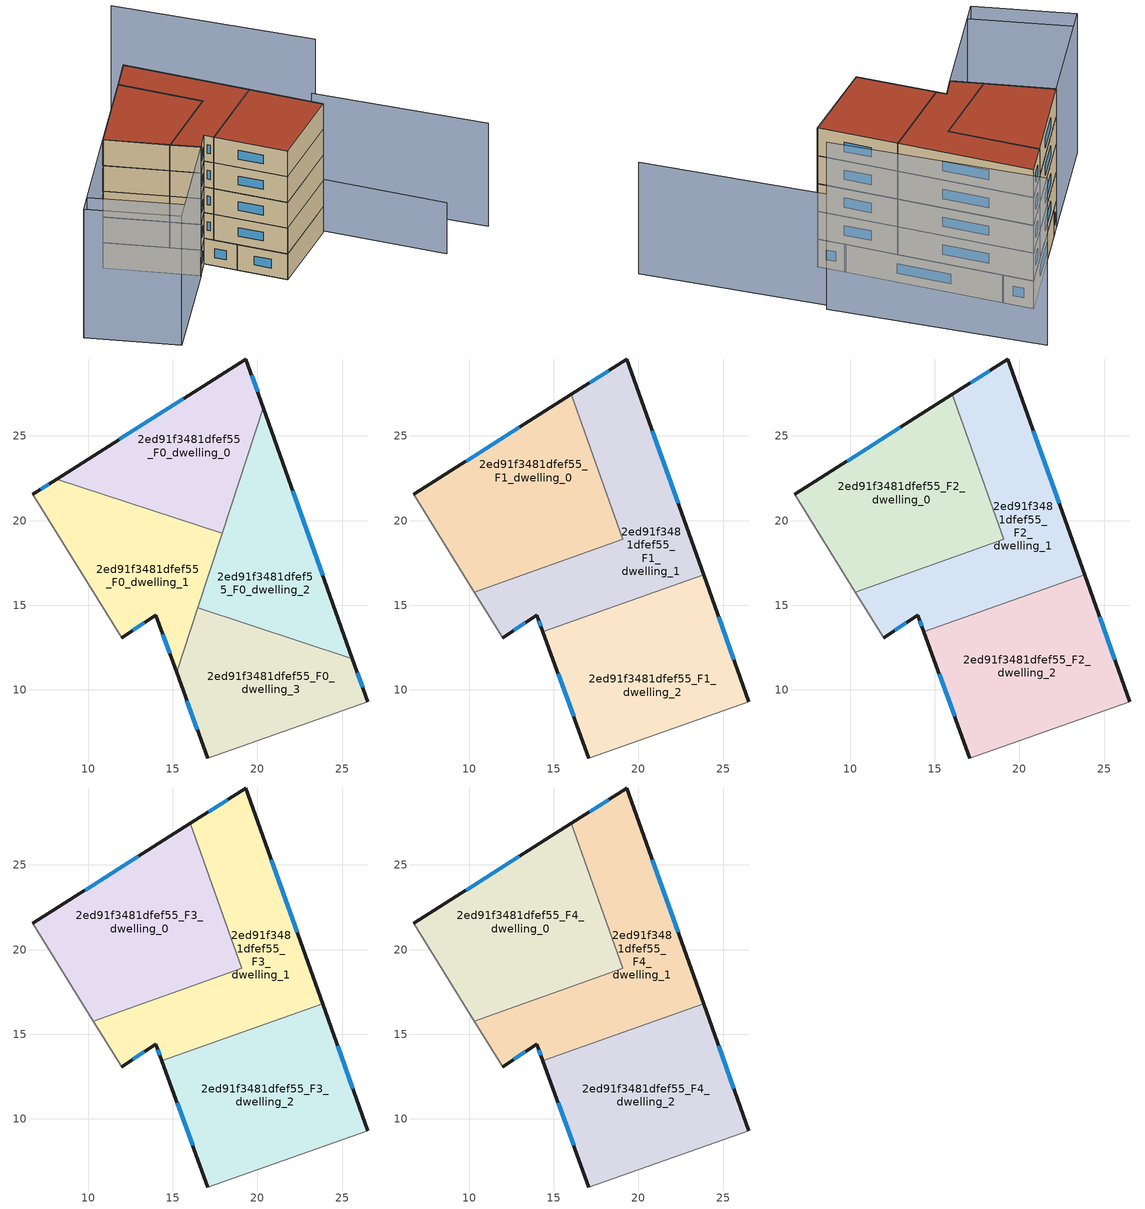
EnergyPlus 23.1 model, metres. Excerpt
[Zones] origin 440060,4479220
2ed91f3481dfef55_F0_dwelling_0
 floor ground (EU_floor_Construction): 17.91,19.25 20.34,26.67 19.32,29.55 8.15,22.45 z0
 wall outside (EU_wall_Construction): 8.15,22.45 19.32,29.55 20.34,26.67 z0:3
 wall to 2ed91f3481dfef55_F0_dwelling_1 (EU_wall_Construction): 17.91,19.25 8.15,22.45 z0:3
 wall to 2ed91f3481dfef55_F0_dwelling_2 (EU_wall_Construction): 20.34,26.67 17.91,19.25 z0:3
 window (EU_Window_Construction): 11.85,24.8 15.62,27.2 / 19.66,28.59 20.01,27.62 z0.99:2.01
 ceiling adiabatic (EU_roof_Construction): 16.04,27.46 18.41,20.78 17.91,19.25 8.15,22.45 z3
2ed91f3481dfef55_F0_dwelling_1
 floor ground (EU_floor_Construction): 15.22,11.04 17.91,19.25 8.15,22.45 6.73,21.56 11.98,13.08 13.99,14.41 z0
 wall outside (EU_wall_Construction): 6.73,21.56 8.15,22.45 / 15.22,11.04 13.99,14.41 11.98,13.08 z0:3
 wall adiabatic (EU_wall_Construction): 11.98,13.08 6.73,21.56 z0:3
 wall to 2ed91f3481dfef55_F0_dwelling_3 (EU_wall_Construction): 16.47,14.84 15.22,11.04 z0:3
 wall to 2ed91f3481dfef55_F0_dwelling_2 (EU_wall_Construction): 17.91,19.25 16.47,14.84 z0:3
 window (EU_Window_Construction): 13.32,13.97 12.65,13.52 / 7.2,21.85 7.68,22.16 / 14.81,12.15 14.4,13.29 z0.99:2.01
2ed91f3481dfef55_F0_dwelling_2
 floor ground (EU_floor_Construction): 25.61,11.85 20.34,26.67 16.47,14.84 z0
 wall outside (EU_wall_Construction): 20.34,26.67 25.61,11.85 z0:3
 wall to 2ed91f3481dfef55_F0_dwelling_3 (EU_wall_Construction): 25.61,11.85 16.47,14.84 z0:3
 window (EU_Window_Construction): 22.09,21.75 23.86,16.76 z0.99:2.01
2ed91f3481dfef55_F0_dwelling_3
 floor ground (EU_floor_Construction): 26.51,9.3 25.61,11.85 16.47,14.84 15.22,11.04 17.07,5.98 z0
 wall outside (EU_wall_Construction): 25.61,11.85 26.51,9.3 / 17.07,5.98 15.22,11.04 z0:3
 wall adiabatic (EU_wall_Construction): 26.51,9.3 17.07,5.98 z0:3
 window (EU_Window_Construction): 25.91,11 26.21,10.14 / 16.46,7.65 15.83,9.36 z0.99:2.01
2ed91f3481dfef55_F1_dwelling_0
 floor to 2ed91f3481dfef55_F0_dwelling_1 (EU_floor_Construction): 17.63,18.38 17.91,19.25 8.15,22.45 6.73,21.56 10.31,15.78 z3
 floor to 2ed91f3481dfef55_F0_dwelling_2 (EU_floor_Construction): 19.08,18.89 18.41,20.78 17.63,18.38 z3
 floor adiabatic (EU_floor_Construction): 17.63,18.38 18.41,20.78 16.04,27.46 8.15,22.45 17.91,19.25 z3
 wall outside (EU_wall_Construction): 6.73,21.56 16.04,27.46 z3:6
 wall to 2ed91f3481dfef55_F1_dwelling_1 (EU_wall_Construction): 16.04,27.46 19.08,18.89 10.31,15.78 z3:6
 wall adiabatic (EU_wall_Construction): 10.31,15.78 6.73,21.56 z3:6
 window (EU_Window_Construction): 9.82,23.51 12.96,25.51 z3.99:5.01
2ed91f3481dfef55_F1_dwelling_1
 floor to 2ed91f3481dfef55_F0_dwelling_2 (EU_floor_Construction): 23.85,16.79 20.34,26.67 18.41,20.78 19.08,18.89 17.63,18.38 16.47,14.84 17.45,14.52 z3
 floor to 2ed91f3481dfef55_F0_dwelling_0 (EU_floor_Construction): 18.41,20.78 20.34,26.67 19.32,29.55 16.04,27.46 z3
 floor to 2ed91f3481dfef55_F0_dwelling_1 (EU_floor_Construction): 16.22,14.09 17.63,18.38 10.31,15.78 11.98,13.08 13.99,14.41 14.35,13.42 z3
 floor to 2ed91f3481dfef55_F0_dwelling_3 (EU_floor_Construction): 17.45,14.52 16.47,14.84 16.22,14.09 z3
 wall outside (EU_wall_Construction): 16.04,27.46 19.32,29.55 23.85,16.79 / 14.35,13.42 13.99,14.41 11.98,13.08 z3:6
 wall to 2ed91f3481dfef55_F1_dwelling_2 (EU_wall_Construction): 23.85,16.79 14.35,13.42 z3:6
 wall adiabatic (EU_wall_Construction): 11.98,13.08 10.31,15.78 z3:6
 window (EU_Window_Construction): 17.13,28.15 18.23,28.86 / 20.82,25.32 22.35,21.02 / 14.23,13.75 14.11,14.08 / 13.32,13.96 12.65,13.52 z3.99:5.01
2ed91f3481dfef55_F1_dwelling_2
 floor to 2ed91f3481dfef55_F0_dwelling_2 (EU_floor_Construction): 25.61,11.85 23.85,16.79 17.45,14.52 z3
 floor to 2ed91f3481dfef55_F0_dwelling_3 (EU_floor_Construction): 26.51,9.3 25.61,11.85 17.45,14.52 16.22,14.09 15.22,11.04 17.07,5.98 z3
 floor to 2ed91f3481dfef55_F0_dwelling_1 (EU_floor_Construction): 15.22,11.04 16.22,14.09 14.35,13.42 z3
 wall outside (EU_wall_Construction): 17.07,5.98 14.35,13.42 / 23.85,16.79 26.51,9.3 z3:6
 wall adiabatic (EU_wall_Construction): 26.51,9.3 17.07,5.98 z3:6
 window (EU_Window_Construction): 16.17,8.44 15.25,10.95 / 24.73,14.31 25.63,11.78 z3.99:5.01
2ed91f3481dfef55_F2_dwelling_0
 floor to 2ed91f3481dfef55_F1_dwelling_0 (EU_floor_Construction): 19.08,18.89 16.04,27.46 6.73,21.56 10.31,15.78 z6
 wall outside (EU_wall_Construction): 6.73,21.56 16.04,27.46 z6:9
 wall to 2ed91f3481dfef55_F2_dwelling_1 (EU_wall_Construction): 16.04,27.46 19.08,18.89 10.31,15.78 z6:9
 wall adiabatic (EU_wall_Construction): 10.31,15.78 6.73,21.56 z6:9
 window (EU_Window_Construction): 9.82,23.51 12.96,25.51 z6.99:8.01
2ed91f3481dfef55_F2_dwelling_1
 floor to 2ed91f3481dfef55_F1_dwelling_1 (EU_floor_Construction): 23.85,16.79 19.32,29.55 16.04,27.46 19.08,18.89 10.31,15.78 11.98,13.08 13.99,14.41 14.35,13.42 z6
 wall outside (EU_wall_Construction): 16.04,27.46 19.32,29.55 23.85,16.79 / 14.35,13.42 13.99,14.41 11.98,13.08 z6:9
 wall to 2ed91f3481dfef55_F2_dwelling_2 (EU_wall_Construction): 23.85,16.79 14.35,13.42 z6:9
 wall adiabatic (EU_wall_Construction): 11.98,13.08 10.31,15.78 z6:9
 window (EU_Window_Construction): 17.13,28.15 18.23,28.86 / 20.82,25.32 22.35,21.02 / 14.23,13.75 14.11,14.08 / 13.32,13.96 12.65,13.52 z6.99:8.01
2ed91f3481dfef55_F2_dwelling_2
 floor to 2ed91f3481dfef55_F1_dwelling_2 (EU_floor_Construction): 26.51,9.3 23.85,16.79 14.35,13.42 17.07,5.98 z6
 wall outside (EU_wall_Construction): 17.07,5.98 14.35,13.42 / 23.85,16.79 26.51,9.3 z6:9
 wall adiabatic (EU_wall_Construction): 26.51,9.3 17.07,5.98 z6:9
 window (EU_Window_Construction): 16.17,8.44 15.25,10.95 / 24.73,14.31 25.63,11.78 z6.99:8.01
2ed91f3481dfef55_F3_dwelling_0
 floor to 2ed91f3481dfef55_F2_dwelling_0 (EU_floor_Construction): 19.08,18.89 16.04,27.46 6.73,21.56 10.31,15.78 z9
 wall outside (EU_wall_Construction): 6.73,21.56 16.04,27.46 z9:12
 wall to 2ed91f3481dfef55_F3_dwelling_1 (EU_wall_Construction): 16.04,27.46 19.08,18.89 10.31,15.78 z9:12
 wall adiabatic (EU_wall_Construction): 10.31,15.78 6.73,21.56 z9:12
 window (EU_Window_Construction): 9.82,23.51 12.96,25.51 z9.99:11.01
2ed91f3481dfef55_F3_dwelling_1
 floor to 2ed91f3481dfef55_F2_dwelling_1 (EU_floor_Construction): 23.85,16.79 19.32,29.55 16.04,27.46 19.08,18.89 10.31,15.78 11.98,13.08 13.99,14.41 14.35,13.42 z9
 wall outside (EU_wall_Construction): 16.04,27.46 19.32,29.55 23.85,16.79 / 14.35,13.42 13.99,14.41 11.98,13.08 z9:12
 wall to 2ed91f3481dfef55_F3_dwelling_2 (EU_wall_Construction): 23.85,16.79 14.35,13.42 z9:12
 wall adiabatic (EU_wall_Construction): 11.98,13.08 10.31,15.78 z9:12
 window (EU_Window_Construction): 17.13,28.15 18.23,28.86 / 20.82,25.32 22.35,21.02 / 14.23,13.75 14.11,14.08 / 13.32,13.96 12.65,13.52 z9.99:11.01
2ed91f3481dfef55_F3_dwelling_2
 floor to 2ed91f3481dfef55_F2_dwelling_2 (EU_floor_Construction): 26.51,9.3 23.85,16.79 14.35,13.42 17.07,5.98 z9
 wall outside (EU_wall_Construction): 17.07,5.98 14.35,13.42 / 23.85,16.79 26.51,9.3 z9:12
 wall adiabatic (EU_wall_Construction): 26.51,9.3 17.07,5.98 z9:12
 window (EU_Window_Construction): 16.17,8.44 15.25,10.95 / 24.73,14.31 25.63,11.78 z9.99:11.01
2ed91f3481dfef55_F4_dwelling_0
 floor to 2ed91f3481dfef55_F3_dwelling_0 (EU_floor_Construction): 19.08,18.89 16.04,27.46 6.73,21.56 10.31,15.78 z12
 wall outside (EU_wall_Construction): 6.73,21.56 16.04,27.46 z12:15
 wall to 2ed91f3481dfef55_F4_dwelling_1 (EU_wall_Construction): 16.04,27.46 19.08,18.89 10.31,15.78 z12:15
 wall adiabatic (EU_wall_Construction): 10.31,15.78 6.73,21.56 z12:15
 window (EU_Window_Construction): 9.82,23.51 12.96,25.51 z12.99:14.01
 roof outside (EU_roof_Construction): 16.04,27.46 19.08,18.89 10.31,15.78 6.73,21.56 z15
2ed91f3481dfef55_F4_dwelling_1
 floor to 2ed91f3481dfef55_F3_dwelling_1 (EU_floor_Construction): 23.85,16.79 19.32,29.55 16.04,27.46 19.08,18.89 10.31,15.78 11.98,13.08 13.99,14.41 14.35,13.42 z12
 wall outside (EU_wall_Construction): 16.04,27.46 19.32,29.55 23.85,16.79 / 14.35,13.42 13.99,14.41 11.98,13.08 z12:15
 wall to 2ed91f3481dfef55_F4_dwelling_2 (EU_wall_Construction): 23.85,16.79 14.35,13.42 z12:15
 wall adiabatic (EU_wall_Construction): 11.98,13.08 10.31,15.78 z12:15
 window (EU_Window_Construction): 17.13,28.15 18.23,28.86 / 20.82,25.32 22.35,21.02 / 14.23,13.75 14.11,14.08 / 13.32,13.96 12.65,13.52 z12.99:14.01
 roof outside (EU_roof_Construction): 19.32,29.55 23.85,16.79 14.35,13.42 13.99,14.41 11.98,13.08 10.31,15.78 19.08,18.89 16.04,27.46 z15
2ed91f3481dfef55_F4_dwelling_2
 floor to 2ed91f3481dfef55_F3_dwelling_2 (EU_floor_Construction): 26.51,9.3 23.85,16.79 14.35,13.42 17.07,5.98 z12
 wall outside (EU_wall_Construction): 17.07,5.98 14.35,13.42 / 23.85,16.79 26.51,9.3 z12:15
 wall adiabatic (EU_wall_Construction): 26.51,9.3 17.07,5.98 z12:15
 window (EU_Window_Construction): 16.17,8.44 15.25,10.95 / 24.73,14.31 25.63,11.78 z12.99:14.01
 roof outside (EU_roof_Construction): 23.85,16.79 26.51,9.3 17.07,5.98 14.35,13.42 z15
shading: -2.95,15.36 2.39,7 / 12.07,13.13 0.39,5.73 / 0.39,5.73 -4.94,14.15 / -4.94,14.15 6.73,21.56 / 6.73,21.56 12.07,13.13 z0:15; 17.07,5.98 26.69,9.54 / 26.69,9.54 31.29,-2.88 z0:6; 38.16,-2.54 31.16,14.78 z0:12; 31.79,14.89 23.5,34.74 z0:18
[Building]
EU S2 Campaign: North Axis=0; Terrain=City; Solar Distribution=FullExterior
[Site:Location]
Madrid: Latitude=40.5; Longitude=-3.5; Time Zone=1; Elevation=609
[SizingPeriod:WeatherFileDays]
AnnualSizingPeriod: Begin Month=1; Begin Day of Month=1; End Month=12; End Day of Month=31; Day of Week for Start Day=Monday; Use Weather File Daylight Saving Period=No; Use Weather File Rain and Snow Indicators=No
[MATERIAL]
EU_InternalMass_Material: Roughness=MediumRough; Thickness=0.1; Conductivity=1; Density=1800; Specific Heat=900; Thermal Absorptance=0.9; Solar Absorptance=0.7; Visible Absorptance=0.7
[MATERIAL:NOMASS] Roughness=MediumRough; Thermal Absorptance=0.9; Solar Absorptance=0.7; Visible Absorptance=0.7
Name | Thermal Resistance
EU_wall_NoMass | 0.609216
EU_roof_NoMass | 0.513268
EU_floor_NoMass | 0.568163
[WINDOWMATERIAL:SIMPLEGLAZINGSYSTEM]
EU_Window_SimpleGlazing: UFactor=5.50606; Solar Heat Gain Coefficient=0.85; Visible Transmittance=0.85
[CONSTRUCTION]
EU_wall_Construction: EU_wall_NoMass
EU_roof_Construction: EU_roof_NoMass
EU_floor_Construction: EU_floor_NoMass
EU_InternalMass_Construction: EU_InternalMass_Material
EU_Window_Construction: EU_Window_SimpleGlazing
[ZONE] Type=1; Multiplier=1; Ceiling Height=autocalculate; Floor Area=autocalculate; Part of Total Floor Area=Yes
Name | Volume
2ed91f3481dfef55_F0_dwelling_0 | 179.482
2ed91f3481dfef55_F1_dwelling_0; 2ed91f3481dfef55_F2_dwelling_0; 2ed91f3481dfef55_F3_dwelling_0; 2ed91f3481dfef55_F4_dwelling_0 | 239.309
2ed91f3481dfef55_F0_dwelling_1 | 179.472
2ed91f3481dfef55_F1_dwelling_1; 2ed91f3481dfef55_F2_dwelling_1; 2ed91f3481dfef55_F3_dwelling_1; 2ed91f3481dfef55_F4_dwelling_1 | 239.316
2ed91f3481dfef55_F0_dwelling_2 | 179.481
2ed91f3481dfef55_F1_dwelling_2; 2ed91f3481dfef55_F2_dwelling_2; 2ed91f3481dfef55_F3_dwelling_2; 2ed91f3481dfef55_F4_dwelling_2 | 239.307
2ed91f3481dfef55_F0_dwelling_3 | 179.483
[INTERNALMASS] Construction=EU_InternalMass_Construction
Name | Zone or ZoneList | Surface Area
2ed91f3481dfef55_F0_dwelling_0_EU_InternalMass | 2ed91f3481dfef55_F0_dwelling_0 | 59.827
2ed91f3481dfef55_F0_dwelling_1_EU_InternalMass | 2ed91f3481dfef55_F0_dwelling_1 | 59.8294
2ed91f3481dfef55_F0_dwelling_2_EU_InternalMass | 2ed91f3481dfef55_F0_dwelling_2 | 59.8263
2ed91f3481dfef55_F0_dwelling_3_EU_InternalMass | 2ed91f3481dfef55_F0_dwelling_3 | 59.831
2ed91f3481dfef55_F1_dwelling_0_EU_InternalMass | 2ed91f3481dfef55_F1_dwelling_0 | 79.7693
2ed91f3481dfef55_F1_dwelling_1_EU_InternalMass | 2ed91f3481dfef55_F1_dwelling_1 | 79.7722
2ed91f3481dfef55_F1_dwelling_2_EU_InternalMass | 2ed91f3481dfef55_F1_dwelling_2 | 79.7708
2ed91f3481dfef55_F2_dwelling_0_EU_InternalMass | 2ed91f3481dfef55_F2_dwelling_0 | 79.7693
2ed91f3481dfef55_F2_dwelling_1_EU_InternalMass | 2ed91f3481dfef55_F2_dwelling_1 | 79.7722
2ed91f3481dfef55_F2_dwelling_2_EU_InternalMass | 2ed91f3481dfef55_F2_dwelling_2 | 79.7708
2ed91f3481dfef55_F3_dwelling_0_EU_InternalMass | 2ed91f3481dfef55_F3_dwelling_0 | 79.7693
2ed91f3481dfef55_F3_dwelling_1_EU_InternalMass | 2ed91f3481dfef55_F3_dwelling_1 | 79.7722
2ed91f3481dfef55_F3_dwelling_2_EU_InternalMass | 2ed91f3481dfef55_F3_dwelling_2 | 79.7708
2ed91f3481dfef55_F4_dwelling_0_EU_InternalMass | 2ed91f3481dfef55_F4_dwelling_0 | 79.7693
2ed91f3481dfef55_F4_dwelling_1_EU_InternalMass | 2ed91f3481dfef55_F4_dwelling_1 | 79.7722
2ed91f3481dfef55_F4_dwelling_2_EU_InternalMass | 2ed91f3481dfef55_F4_dwelling_2 | 79.7708
[OTHEREQUIPMENT] Fuel Type=Electricity; Design Level Calculation Method=Watts/Area; Power per Zone Floor Area=1; Fraction Latent=0; Fraction Radiant=0; Fraction Lost=0; Carbon Dioxide Generation Rate=0; EndUse Subcategory=EU_Step8_InternalGains
Name | Zone or ZoneList or Space or SpaceList | Schedule
EU_Step8_InternalGain_2ed91f3481dfef55_F0_dwelling_0_f000 | 2ed91f3481dfef55_F0_dwelling_0 | EU_Step8_GainSchedule_2ed91f3481dfef55_F0_dwelling_0_f000
EU_Step8_InternalGain_2ed91f3481dfef55_F0_dwelling_1_f000 | 2ed91f3481dfef55_F0_dwelling_1 | EU_Step8_GainSchedule_2ed91f3481dfef55_F0_dwelling_1_f000
EU_Step8_InternalGain_2ed91f3481dfef55_F0_dwelling_2_f000 | 2ed91f3481dfef55_F0_dwelling_2 | EU_Step8_GainSchedule_2ed91f3481dfef55_F0_dwelling_2_f000
EU_Step8_InternalGain_2ed91f3481dfef55_F0_dwelling_3_f000 | 2ed91f3481dfef55_F0_dwelling_3 | EU_Step8_GainSchedule_2ed91f3481dfef55_F0_dwelling_3_f000
EU_Step8_InternalGain_2ed91f3481dfef55_F1_dwelling_0_f000 | 2ed91f3481dfef55_F1_dwelling_0 | EU_Step8_GainSchedule_2ed91f3481dfef55_F1_dwelling_0_f000
EU_Step8_InternalGain_2ed91f3481dfef55_F1_dwelling_1_f000 | 2ed91f3481dfef55_F1_dwelling_1 | EU_Step8_GainSchedule_2ed91f3481dfef55_F1_dwelling_1_f000
EU_Step8_InternalGain_2ed91f3481dfef55_F1_dwelling_2_f000 | 2ed91f3481dfef55_F1_dwelling_2 | EU_Step8_GainSchedule_2ed91f3481dfef55_F1_dwelling_2_f000
EU_Step8_InternalGain_2ed91f3481dfef55_F2_dwelling_0_f000 | 2ed91f3481dfef55_F2_dwelling_0 | EU_Step8_GainSchedule_2ed91f3481dfef55_F2_dwelling_0_f000
EU_Step8_InternalGain_2ed91f3481dfef55_F2_dwelling_1_f000 | 2ed91f3481dfef55_F2_dwelling_1 | EU_Step8_GainSchedule_2ed91f3481dfef55_F2_dwelling_1_f000
EU_Step8_InternalGain_2ed91f3481dfef55_F2_dwelling_2_f000 | 2ed91f3481dfef55_F2_dwelling_2 | EU_Step8_GainSchedule_2ed91f3481dfef55_F2_dwelling_2_f000
EU_Step8_InternalGain_2ed91f3481dfef55_F3_dwelling_0_f000 | 2ed91f3481dfef55_F3_dwelling_0 | EU_Step8_GainSchedule_2ed91f3481dfef55_F3_dwelling_0_f000
EU_Step8_InternalGain_2ed91f3481dfef55_F3_dwelling_1_f000 | 2ed91f3481dfef55_F3_dwelling_1 | EU_Step8_GainSchedule_2ed91f3481dfef55_F3_dwelling_1_f000
EU_Step8_InternalGain_2ed91f3481dfef55_F3_dwelling_2_f000 | 2ed91f3481dfef55_F3_dwelling_2 | EU_Step8_GainSchedule_2ed91f3481dfef55_F3_dwelling_2_f000
EU_Step8_InternalGain_2ed91f3481dfef55_F4_dwelling_0_f000 | 2ed91f3481dfef55_F4_dwelling_0 | EU_Step8_GainSchedule_2ed91f3481dfef55_F4_dwelling_0_f000
EU_Step8_InternalGain_2ed91f3481dfef55_F4_dwelling_1_f000 | 2ed91f3481dfef55_F4_dwelling_1 | EU_Step8_GainSchedule_2ed91f3481dfef55_F4_dwelling_1_f000
EU_Step8_InternalGain_2ed91f3481dfef55_F4_dwelling_2_f000 | 2ed91f3481dfef55_F4_dwelling_2 | EU_Step8_GainSchedule_2ed91f3481dfef55_F4_dwelling_2_f000
[ZONEVENTILATION:DESIGNFLOWRATE] Schedule=EU_AlwaysOn; Design Flow Rate Calculation Method=AirChanges/Hour; Air Changes per Hour=0.752966; Ventilation Type=Natural; Fan Pressure Rise=0; Fan Total Efficiency=1; Constant Term Coefficient=1; Temperature Term Coefficient=0; Velocity Term Coefficient=0; Velocity Squared Term Coefficient=0; Minimum Indoor Temperature=-100; Maximum Indoor Temperature=100; Delta Temperature=-100; Minimum Outdoor Temperature=-100; Maximum Outdoor Temperature=100; Maximum Wind Speed=40
Name | Zone or ZoneList or Space or SpaceList
EU_ConstantAir_2ed91f3481dfef55_F0_dwelling_0 | 2ed91f3481dfef55_F0_dwelling_0
EU_ConstantAir_2ed91f3481dfef55_F0_dwelling_1 | 2ed91f3481dfef55_F0_dwelling_1
EU_ConstantAir_2ed91f3481dfef55_F0_dwelling_2 | 2ed91f3481dfef55_F0_dwelling_2
EU_ConstantAir_2ed91f3481dfef55_F0_dwelling_3 | 2ed91f3481dfef55_F0_dwelling_3
EU_ConstantAir_2ed91f3481dfef55_F1_dwelling_0 | 2ed91f3481dfef55_F1_dwelling_0
EU_ConstantAir_2ed91f3481dfef55_F1_dwelling_1 | 2ed91f3481dfef55_F1_dwelling_1
EU_ConstantAir_2ed91f3481dfef55_F1_dwelling_2 | 2ed91f3481dfef55_F1_dwelling_2
EU_ConstantAir_2ed91f3481dfef55_F2_dwelling_0 | 2ed91f3481dfef55_F2_dwelling_0
EU_ConstantAir_2ed91f3481dfef55_F2_dwelling_1 | 2ed91f3481dfef55_F2_dwelling_1
EU_ConstantAir_2ed91f3481dfef55_F2_dwelling_2 | 2ed91f3481dfef55_F2_dwelling_2
EU_ConstantAir_2ed91f3481dfef55_F3_dwelling_0 | 2ed91f3481dfef55_F3_dwelling_0
EU_ConstantAir_2ed91f3481dfef55_F3_dwelling_1 | 2ed91f3481dfef55_F3_dwelling_1
EU_ConstantAir_2ed91f3481dfef55_F3_dwelling_2 | 2ed91f3481dfef55_F3_dwelling_2
EU_ConstantAir_2ed91f3481dfef55_F4_dwelling_0 | 2ed91f3481dfef55_F4_dwelling_0
EU_ConstantAir_2ed91f3481dfef55_F4_dwelling_1 | 2ed91f3481dfef55_F4_dwelling_1
EU_ConstantAir_2ed91f3481dfef55_F4_dwelling_2 | 2ed91f3481dfef55_F4_dwelling_2
[HVACTEMPLATE:THERMOSTAT] Constant Heating Setpoint=20; Constant Cooling Setpoint=50
EU_HeatOnly_2ed91f3481dfef55_F0_dwelling_0; EU_HeatOnly_2ed91f3481dfef55_F0_dwelling_1; EU_HeatOnly_2ed91f3481dfef55_F0_dwelling_2; EU_HeatOnly_2ed91f3481dfef55_F0_dwelling_3; EU_HeatOnly_2ed91f3481dfef55_F1_dwelling_0; EU_HeatOnly_2ed91f3481dfef55_F1_dwelling_1; EU_HeatOnly_2ed91f3481dfef55_F1_dwelling_2; EU_HeatOnly_2ed91f3481dfef55_F2_dwelling_0; EU_HeatOnly_2ed91f3481dfef55_F2_dwelling_1; EU_HeatOnly_2ed91f3481dfef55_F2_dwelling_2; EU_HeatOnly_2ed91f3481dfef55_F3_dwelling_0; EU_HeatOnly_2ed91f3481dfef55_F3_dwelling_1; EU_HeatOnly_2ed91f3481dfef55_F3_dwelling_2; EU_HeatOnly_2ed91f3481dfef55_F4_dwelling_0; EU_HeatOnly_2ed91f3481dfef55_F4_dwelling_1; EU_HeatOnly_2ed91f3481dfef55_F4_dwelling_2
[HVACTEMPLATE:ZONE:IDEALLOADSAIRSYSTEM] System Availability Schedule=EU_AlwaysOn; Maximum Heating Supply Air Temperature=50; Minimum Cooling Supply Air Temperature=13; Maximum Heating Supply Air Humidity Ratio=0.0156; Minimum Cooling Supply Air Humidity Ratio=0.0077; Heating Limit=NoLimit; Cooling Limit=NoLimit; Heating Availability Schedule=EU_AlwaysOn; Cooling Availability Schedule=EU_CoolingOff; Dehumidification Control Type=ConstantSensibleHeatRatio; Cooling Sensible Heat Ratio=0.7; Dehumidification Setpoint=60; Humidification Control Type=None; Humidification Setpoint=30; Outdoor Air Method=None; Outdoor Air Flow Rate per Person=0.00944; Outdoor Air Flow Rate per Zone Floor Area=0; Outdoor Air Flow Rate per Zone=0; Demand Controlled Ventilation Type=None; Outdoor Air Economizer Type=NoEconomizer; Heat Recovery Type=None; Sensible Heat Recovery Effectiveness=0.7; Latent Heat Recovery Effectiveness=0.65
Name | Template Thermostat
2ed91f3481dfef55_F0_dwelling_0 | EU_HeatOnly_2ed91f3481dfef55_F0_dwelling_0
2ed91f3481dfef55_F0_dwelling_1 | EU_HeatOnly_2ed91f3481dfef55_F0_dwelling_1
2ed91f3481dfef55_F0_dwelling_2 | EU_HeatOnly_2ed91f3481dfef55_F0_dwelling_2
2ed91f3481dfef55_F0_dwelling_3 | EU_HeatOnly_2ed91f3481dfef55_F0_dwelling_3
2ed91f3481dfef55_F1_dwelling_0 | EU_HeatOnly_2ed91f3481dfef55_F1_dwelling_0
2ed91f3481dfef55_F1_dwelling_1 | EU_HeatOnly_2ed91f3481dfef55_F1_dwelling_1
2ed91f3481dfef55_F1_dwelling_2 | EU_HeatOnly_2ed91f3481dfef55_F1_dwelling_2
2ed91f3481dfef55_F2_dwelling_0 | EU_HeatOnly_2ed91f3481dfef55_F2_dwelling_0
2ed91f3481dfef55_F2_dwelling_1 | EU_HeatOnly_2ed91f3481dfef55_F2_dwelling_1
2ed91f3481dfef55_F2_dwelling_2 | EU_HeatOnly_2ed91f3481dfef55_F2_dwelling_2
2ed91f3481dfef55_F3_dwelling_0 | EU_HeatOnly_2ed91f3481dfef55_F3_dwelling_0
2ed91f3481dfef55_F3_dwelling_1 | EU_HeatOnly_2ed91f3481dfef55_F3_dwelling_1
2ed91f3481dfef55_F3_dwelling_2 | EU_HeatOnly_2ed91f3481dfef55_F3_dwelling_2
2ed91f3481dfef55_F4_dwelling_0 | EU_HeatOnly_2ed91f3481dfef55_F4_dwelling_0
2ed91f3481dfef55_F4_dwelling_1 | EU_HeatOnly_2ed91f3481dfef55_F4_dwelling_1
2ed91f3481dfef55_F4_dwelling_2 | EU_HeatOnly_2ed91f3481dfef55_F4_dwelling_2
[SIZING:ZONE] Zone Cooling Design Supply Air Temperature Input Method=SupplyAirTemperature; Zone Cooling Design Supply Air Temperature=13; Zone Heating Design Supply Air Temperature Input Method=SupplyAirTemperature; Zone Heating Design Supply Air Temperature=50; Zone Cooling Design Supply Air Humidity Ratio=0.008; Zone Heating Design Supply Air Humidity Ratio=0.008; Cooling Design Air Flow Method=DesignDay; Cooling Design Air Flow Rate=0; Cooling Minimum Air Flow per Zone Floor Area=0.000762; Cooling Minimum Air Flow=0; Cooling Minimum Air Flow Fraction=0.2; Heating Design Air Flow Method=DesignDay; Heating Design Air Flow Rate=0; Heating Maximum Air Flow per Zone Floor Area=0.002032; Heating Maximum Air Flow=0.141576; Heating Maximum Air Flow Fraction=0.3; Account for Dedicated Outdoor Air System=No; Dedicated Outdoor Air System Control Strategy=NeutralSupplyAir; Dedicated Outdoor Air Low Setpoint Temperature for Design=autosize; Dedicated Outdoor Air High Setpoint Temperature for Design=autosize; Zone Load Sizing Method=Sensible Load Only No Latent Load; Zone Latent Cooling Design Supply Air Humidity Ratio Input Method=HumidityRatioDifference; Zone Cooling Design Supply Air Humidity Ratio Difference=0.005; Zone Latent Heating Design Supply Air Humidity Ratio Input Method=HumidityRatioDifference; Zone Humidification Design Supply Air Humidity Ratio Difference=0.005
2ed91f3481dfef55_F0_dwelling_0; 2ed91f3481dfef55_F0_dwelling_1; 2ed91f3481dfef55_F0_dwelling_2; 2ed91f3481dfef55_F0_dwelling_3; 2ed91f3481dfef55_F1_dwelling_0; 2ed91f3481dfef55_F1_dwelling_1; 2ed91f3481dfef55_F1_dwelling_2; 2ed91f3481dfef55_F2_dwelling_0; 2ed91f3481dfef55_F2_dwelling_1; 2ed91f3481dfef55_F2_dwelling_2; 2ed91f3481dfef55_F3_dwelling_0; 2ed91f3481dfef55_F3_dwelling_1; 2ed91f3481dfef55_F3_dwelling_2; 2ed91f3481dfef55_F4_dwelling_0; 2ed91f3481dfef55_F4_dwelling_1; 2ed91f3481dfef55_F4_dwelling_2
[SCHEDULE:CONSTANT]
Name | Hourly Value
EU_AlwaysOn | 1
EU_CoolingOff | 0
[SCHEDULE:FILE] Column Number=1; Rows to Skip at Top=0; Number of Hours of Data=8760; Column Separator=Comma; Interpolate to Timestep=No; Minutes per Item=60; Adjust Schedule for Daylight Savings=Yes
Name | File
EU_Step8_GainSchedule_2ed91f3481dfef55_F0_dwelling_0_f000 | ../../schedules/2ed91f3481dfef55/2ed91f3481dfef55_F0_dwelling_0_f000_gain.csv
EU_Step8_GainSchedule_2ed91f3481dfef55_F0_dwelling_1_f000 | ../../schedules/2ed91f3481dfef55/2ed91f3481dfef55_F0_dwelling_1_f000_gain.csv
EU_Step8_GainSchedule_2ed91f3481dfef55_F0_dwelling_2_f000 | ../../schedules/2ed91f3481dfef55/2ed91f3481dfef55_F0_dwelling_2_f000_gain.csv
EU_Step8_GainSchedule_2ed91f3481dfef55_F0_dwelling_3_f000 | ../../schedules/2ed91f3481dfef55/2ed91f3481dfef55_F0_dwelling_3_f000_gain.csv
EU_Step8_GainSchedule_2ed91f3481dfef55_F1_dwelling_0_f000 | ../../schedules/2ed91f3481dfef55/2ed91f3481dfef55_F1_dwelling_0_f000_gain.csv
EU_Step8_GainSchedule_2ed91f3481dfef55_F1_dwelling_1_f000 | ../../schedules/2ed91f3481dfef55/2ed91f3481dfef55_F1_dwelling_1_f000_gain.csv
EU_Step8_GainSchedule_2ed91f3481dfef55_F1_dwelling_2_f000 | ../../schedules/2ed91f3481dfef55/2ed91f3481dfef55_F1_dwelling_2_f000_gain.csv
EU_Step8_GainSchedule_2ed91f3481dfef55_F2_dwelling_0_f000 | ../../schedules/2ed91f3481dfef55/2ed91f3481dfef55_F2_dwelling_0_f000_gain.csv
EU_Step8_GainSchedule_2ed91f3481dfef55_F2_dwelling_1_f000 | ../../schedules/2ed91f3481dfef55/2ed91f3481dfef55_F2_dwelling_1_f000_gain.csv
EU_Step8_GainSchedule_2ed91f3481dfef55_F2_dwelling_2_f000 | ../../schedules/2ed91f3481dfef55/2ed91f3481dfef55_F2_dwelling_2_f000_gain.csv
EU_Step8_GainSchedule_2ed91f3481dfef55_F3_dwelling_0_f000 | ../../schedules/2ed91f3481dfef55/2ed91f3481dfef55_F3_dwelling_0_f000_gain.csv
EU_Step8_GainSchedule_2ed91f3481dfef55_F3_dwelling_1_f000 | ../../schedules/2ed91f3481dfef55/2ed91f3481dfef55_F3_dwelling_1_f000_gain.csv
EU_Step8_GainSchedule_2ed91f3481dfef55_F3_dwelling_2_f000 | ../../schedules/2ed91f3481dfef55/2ed91f3481dfef55_F3_dwelling_2_f000_gain.csv
EU_Step8_GainSchedule_2ed91f3481dfef55_F4_dwelling_0_f000 | ../../schedules/2ed91f3481dfef55/2ed91f3481dfef55_F4_dwelling_0_f000_gain.csv
EU_Step8_GainSchedule_2ed91f3481dfef55_F4_dwelling_1_f000 | ../../schedules/2ed91f3481dfef55/2ed91f3481dfef55_F4_dwelling_1_f000_gain.csv
EU_Step8_GainSchedule_2ed91f3481dfef55_F4_dwelling_2_f000 | ../../schedules/2ed91f3481dfef55/2ed91f3481dfef55_F4_dwelling_2_f000_gain.csv
